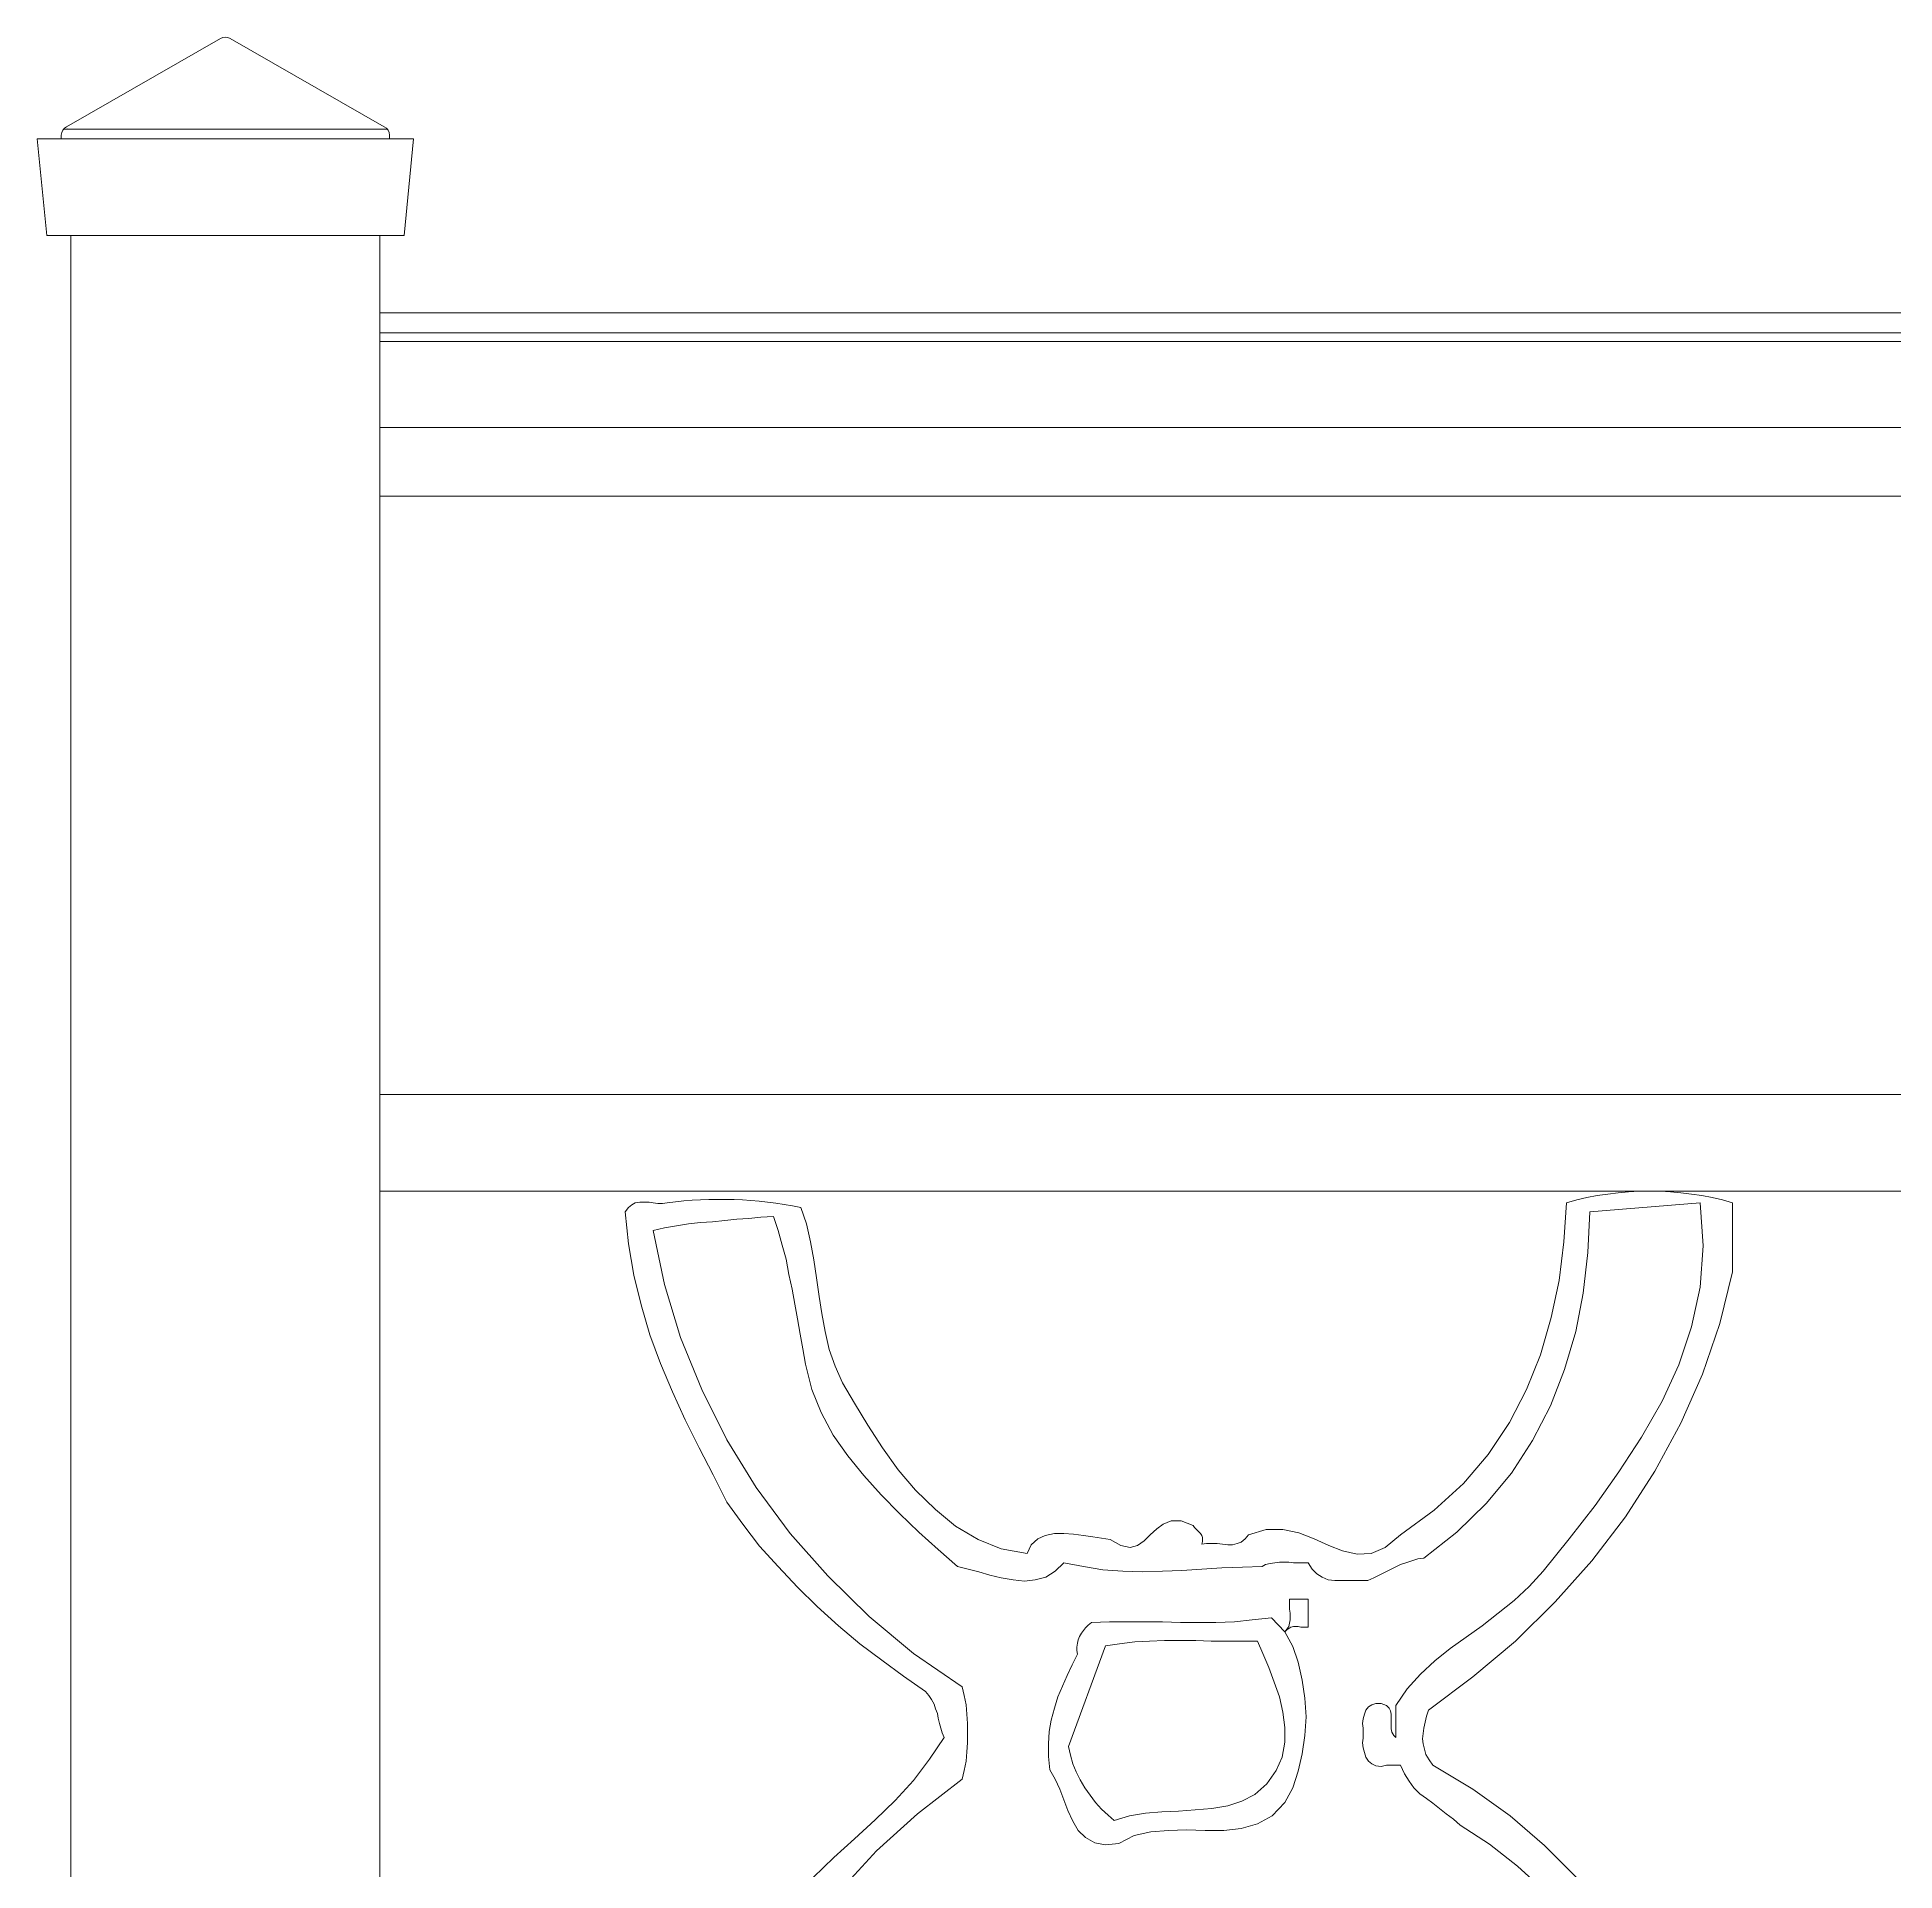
# Model space of a CAD drawing. Header units: millimetres. Extents: x -102 to 1947, y 0 to 1377.
# Drawn here: x -82.5 to 225.7, y 1072.8 to 1377 of the extents above; entities that cross this region are included whole.
import ezdxf

# ---------------------------------------------------------------- set-up
doc = ezdxf.new("R2010")
doc.units = ezdxf.units.MM
doc.layers.add('ceco.net 341', color=7, linetype='Continuous', lineweight=5)

# ---------------------------------------------------------------- blocks, each defined once
blk = doc.blocks.new('A$C00E300AF')
for p, q in [((-223.77, 1577.72), (-223.77, 1578.82)), ((-223.77, 1578.82), (-217.6, 1578.82)), ((-217.6, 1578.82), (-217.6, 1569.56)), ((-242.06, 1571.33), (-236.11, 1571.99)), ((-236.11, 1571.99), (-229.72, 1572.65)), ((-229.72, 1572.65), (-225.31, 1568.02)), ((-223.77, 1576.62), (-223.77, 1577.72)), ((-223.77, 1575.51), (-223.77, 1576.62)), ((-223.55, 1574.19), (-223.77, 1575.51)), ((-223.77, 1570.89), (-223.55, 1571.99)), ((-223.55, 1573.09), (-223.55, 1574.19)), ((-223.55, 1571.99), (-223.55, 1573.09)), ((-293.84, 1565.38), (-293.4, 1566.48)), ((-293.4, 1566.48), (-292.74, 1567.58)), ((-292.74, 1567.58), (-292.08, 1568.46)), ((-292.08, 1568.46), (-291.42, 1569.34)), ((-291.42, 1569.34), (-290.54, 1570.23)), ((-290.54, 1570.23), (-289.44, 1571.11)), ((-289.44, 1571.11), (-283.49, 1571.33)), ((-283.49, 1571.33), (-277.54, 1571.33)), ((-277.54, 1571.33), (-271.59, 1571.33)), ((-271.59, 1571.33), (-265.86, 1571.33)), ((-265.86, 1571.33), (-259.91, 1571.11)), ((-259.91, 1571.11), (-254.18, 1571.11)), ((-254.18, 1571.11), (-248.23, 1571.11)), ((-248.23, 1571.11), (-242.06, 1571.33)), ((-225.31, 1568.02), (-224.65, 1568.9)), ((-224.65, 1568.68), (-225.31, 1568.02)), ((-225.31, 1568.02), (-222.67, 1563.17)), ((-224.65, 1568.9), (-223.99, 1569.78)), ((-223.99, 1569.12), (-224.65, 1568.68)), ((-223.99, 1569.78), (-223.77, 1570.89)), ((-223.33, 1569.56), (-223.99, 1569.12)), ((-222.45, 1569.78), (-223.33, 1569.56)), ((-221.78, 1569.78), (-222.45, 1569.78)), ((-220.9, 1569.78), (-221.78, 1569.78)), ((-220.02, 1569.56), (-220.9, 1569.78)), ((-219.14, 1569.56), (-220.02, 1569.56)), ((-218.26, 1569.56), (-219.14, 1569.56)), ((-217.6, 1569.56), (-218.26, 1569.56)), ((-295.83, 1557), (-294.06, 1560.53)), ((-294.28, 1562.95), (-294.06, 1564.28)), ((-294.28, 1561.85), (-294.28, 1562.95)), ((-294.06, 1560.53), (-294.28, 1561.85)), ((-294.06, 1564.28), (-293.84, 1565.38)), ((-222.67, 1563.17), (-220.9, 1557.89)), ((-299.13, 1549.95), (-297.59, 1553.48)), ((-297.59, 1553.48), (-295.83, 1557)), ((-220.9, 1557.89), (-219.58, 1551.94)), ((-300.67, 1546.43), (-299.13, 1549.95)), ((-219.58, 1551.94), (-218.7, 1545.99)), ((-302.88, 1538.71), (-301.78, 1542.68)), ((-301.78, 1542.68), (-300.67, 1546.43)), ((-218.7, 1545.99), (-218.26, 1539.82)), ((-303.76, 1530.78), (-303.54, 1534.97)), ((-303.54, 1534.97), (-302.88, 1538.71)), ((-218.26, 1539.82), (-218.7, 1533.65)), ((-303.76, 1526.59), (-303.76, 1530.78)), ((-218.7, 1533.65), (-219.58, 1527.48)), ((-303.32, 1522.19), (-303.76, 1526.59)), ((-219.58, 1527.48), (-220.9, 1521.75)), ((-301.56, 1519.1), (-303.32, 1522.19)), ((-300.01, 1515.8), (-301.56, 1519.1)), ((-222.67, 1516.24), (-225.31, 1511.39)), ((-220.9, 1521.75), (-222.67, 1516.24)), ((-298.69, 1512.27), (-300.01, 1515.8)), ((-297.37, 1508.74), (-298.69, 1512.27)), ((-225.31, 1511.39), (-229.5, 1506.98)), ((-295.61, 1505.22), (-297.37, 1508.74)), ((-293.84, 1502.13), (-295.61, 1505.22)), ((-234.35, 1504.34), (-239.85, 1502.79)), ((-229.5, 1506.98), (-234.35, 1504.34)), ((-291.42, 1499.71), (-293.84, 1502.13)), ((-288.33, 1497.95), (-291.42, 1499.71)), ((-284.81, 1497.29), (-288.33, 1497.95)), ((-280.4, 1497.73), (-284.81, 1497.29)), ((-275.33, 1500.37), (-280.4, 1497.73)), ((-269.82, 1501.69), (-275.33, 1500.37)), ((-263.87, 1502.13), (-269.82, 1501.69)), ((-257.92, 1502.35), (-263.87, 1502.13)), ((-251.75, 1502.13), (-257.92, 1502.35)), ((-245.58, 1502.13), (-251.75, 1502.13)), ((-239.85, 1502.79), (-245.58, 1502.13))]:
    blk.add_line(p, q)
for centre, radius, start, end in [((-104.33, 1613.57), 100.65, 74.11708, 105.88292), ((-412.81, 1574.28), 137.21, 78.71141, 97.29945)]:
    blk.add_arc(centre, radius, start, end)
at = {"layer": 'ceco.net 341'}
for p, q in [((-443.03, 1708.83), (-444.13, 1707.29)), ((-444.13, 1707.29), (-443.03, 1696.71)), ((-441.93, 1709.71), (-443.03, 1708.83)), ((-440.82, 1710.38), (-441.93, 1709.71)), ((-439.28, 1710.6), (-440.82, 1710.38)), ((-437.74, 1710.6), (-439.28, 1710.6)), ((-436.2, 1710.6), (-437.74, 1710.6)), ((-434.87, 1710.38), (-436.2, 1710.6)), ((-433.33, 1710.16), (-434.87, 1710.38)), ((-431.79, 1710.16), (-433.33, 1710.16)), ((-430.25, 1710.38), (-431.79, 1710.16)), ((-383.97, 1703.32), (-385.95, 1708.83)), ((-131.88, 1710.38), (-132.76, 1697.37)), ((-124.83, 1693.85), (-124.16, 1707.29)), ((-124.16, 1707.29), (-87.58, 1710.38)), ((-87.58, 1710.38), (-86.48, 1696.05)), ((-76.79, 1687.46), (-76.79, 1710.38)), ((-434.87, 1701.12), (-431.13, 1702)), ((-431.13, 1683.27), (-434.87, 1701.12)), ((-431.13, 1702), (-427.16, 1702.66)), ((-427.16, 1702.66), (-423.2, 1703.32)), ((-423.2, 1703.32), (-419.23, 1703.77)), ((-419.23, 1703.77), (-415.26, 1703.99)), ((-415.26, 1703.99), (-411.08, 1704.43)), ((-411.08, 1704.43), (-407.11, 1704.87)), ((-407.11, 1704.87), (-403.14, 1705.09)), ((-403.14, 1705.09), (-399.18, 1705.53)), ((-399.18, 1705.53), (-394.99, 1705.75)), ((-394.99, 1705.75), (-393.45, 1701.12)), ((-393.45, 1701.12), (-392.12, 1696.27)), ((-382.65, 1697.37), (-383.97, 1703.32)), ((-443.03, 1696.71), (-441.27, 1686.36)), ((-392.12, 1696.27), (-390.8, 1691.65)), ((-381.55, 1691.42), (-382.65, 1697.37)), ((-132.76, 1697.37), (-134.3, 1684.59)), ((-86.48, 1696.05), (-87.58, 1682.39)), ((-390.8, 1691.65), (-389.92, 1686.58)), ((-380.67, 1685.48), (-381.55, 1691.42)), ((-126.37, 1680.41), (-124.83, 1693.85)), ((-441.27, 1686.36), (-438.84, 1676.44)), ((-425.84, 1665.64), (-431.13, 1683.27)), ((-389.92, 1686.58), (-388.82, 1681.73)), ((-379.78, 1679.3), (-380.67, 1685.48)), ((-134.3, 1684.59), (-136.94, 1672.25)), ((-80.97, 1670.27), (-76.79, 1687.46)), ((-438.84, 1676.44), (-435.98, 1666.52)), ((-388.82, 1681.73), (-387.94, 1676.66)), ((-387.94, 1676.66), (-387.06, 1671.81)), ((-378.9, 1673.58), (-379.78, 1679.3)), ((-128.79, 1667.63), (-126.37, 1680.41)), ((-87.58, 1682.39), (-90.45, 1669.17)), ((-387.06, 1671.81), (-386.17, 1666.74)), ((-377.8, 1667.63), (-378.9, 1673.58)), ((-136.94, 1672.25), (-140.47, 1659.91)), ((-86.7, 1653.52), (-80.97, 1670.27)), ((-435.98, 1666.52), (-432.45, 1657.05)), ((-418.79, 1648.45), (-425.84, 1665.64)), ((-386.17, 1666.74), (-385.29, 1661.9)), ((-376.48, 1661.68), (-377.8, 1667.63)), ((-132.54, 1655.07), (-128.79, 1667.63)), ((-90.45, 1669.17), (-94.64, 1656.61)), ((-385.29, 1661.9), (-384.41, 1656.83)), ((-374.5, 1656.17), (-376.48, 1661.68)), ((-140.47, 1659.91), (-145.1, 1648.45)), ((-432.45, 1657.05), (-428.48, 1647.57)), ((-384.41, 1656.83), (-382.21, 1648.45)), ((-372.07, 1650.66), (-374.5, 1656.17)), ((-137.17, 1642.95), (-132.54, 1655.07)), ((-94.64, 1656.61), (-100.14, 1644.49)), ((-93.97, 1637.22), (-86.7, 1653.52)), ((-428.48, 1647.57), (-424.3, 1638.32)), ((-410.41, 1631.71), (-418.79, 1648.45)), ((-382.21, 1648.45), (-379.12, 1640.74)), ((-368.11, 1643.83), (-372.07, 1650.66)), ((-145.1, 1648.45), (-150.83, 1637.44)), ((-379.12, 1640.74), (-375.16, 1633.25)), ((-363.7, 1636.55), (-368.11, 1643.83)), ((-143.12, 1631.49), (-137.17, 1642.95)), ((-100.14, 1644.49), (-106.98, 1632.59)), ((-424.3, 1638.32), (-419.67, 1629.06)), ((-358.85, 1629.06), (-363.7, 1636.55)), ((-150.83, 1637.44), (-157.88, 1626.86)), ((-102.57, 1621.35), (-93.97, 1637.22)), ((-419.67, 1629.06), (-415.04, 1620.03)), ((-400.72, 1615.84), (-410.41, 1631.71)), ((-375.16, 1633.25), (-370.31, 1626.42)), ((-353.56, 1621.79), (-358.85, 1629.06)), ((-150.17, 1620.69), (-143.12, 1631.49)), ((-106.98, 1632.59), (-114.47, 1621.13)), ((-370.31, 1626.42), (-365.02, 1619.81)), ((-347.83, 1614.96), (-353.56, 1621.79)), ((-157.88, 1626.86), (-166.03, 1617.16)), ((-114.47, 1621.13), (-122.4, 1609.89)), ((-112.26, 1606.14), (-102.57, 1621.35)), ((-415.04, 1620.03), (-410.41, 1610.99)), ((-389.48, 1600.64), (-400.72, 1615.84)), ((-365.02, 1619.81), (-359.29, 1613.42)), ((-341.22, 1608.57), (-347.83, 1614.96)), ((-166.03, 1617.16), (-175.73, 1608.35)), ((-158.54, 1610.55), (-150.17, 1620.69)), ((-410.41, 1610.99), (-405.13, 1603.72)), ((-359.29, 1613.42), (-353.12, 1607.25)), ((-168.24, 1601.08), (-158.54, 1610.55)), ((-122.4, 1609.89), (-131, 1598.87)), ((-405.13, 1603.72), (-399.62, 1596.45)), ((-353.12, 1607.25), (-346.73, 1601.08)), ((-334.61, 1603.06), (-341.22, 1608.57)), ((-327.12, 1598.65), (-334.61, 1603.06)), ((-265.64, 1603.72), (-267.84, 1602.18)), ((-262.99, 1604.82), (-265.64, 1603.72)), ((-259.69, 1604.82), (-262.99, 1604.82)), ((-255.72, 1603.28), (-259.69, 1604.82)), ((-255.28, 1602.62), (-255.72, 1603.28)), ((-254.84, 1602.18), (-255.28, 1602.62)), ((-175.73, 1608.35), (-186.97, 1600.19)), ((-123.5, 1591.6), (-112.26, 1606.14)), ((-399.62, 1596.45), (-393.45, 1589.62)), ((-376.92, 1586.53), (-389.48, 1600.64)), ((-346.73, 1601.08), (-340.34, 1595.35)), ((-319.4, 1595.57), (-327.12, 1598.65)), ((-309.49, 1596.89), (-310.81, 1594.02)), ((-307.29, 1598.87), (-309.49, 1596.89)), ((-304.86, 1599.97), (-307.29, 1598.87)), ((-301.78, 1600.64), (-304.86, 1599.97)), ((-298.69, 1600.64), (-301.78, 1600.64)), ((-295.39, 1600.42), (-298.69, 1600.64)), ((-292.08, 1599.97), (-295.39, 1600.42)), ((-288.99, 1599.53), (-292.08, 1599.97)), ((-286.13, 1599.09), (-288.99, 1599.53)), ((-283.27, 1598.65), (-286.13, 1599.09)), ((-279.74, 1596.67), (-283.27, 1598.65)), ((-276.65, 1596.01), (-279.74, 1596.67)), ((-274.23, 1596.67), (-276.65, 1596.01)), ((-272.03, 1598.21), (-274.23, 1596.67)), ((-270.04, 1600.19), (-272.03, 1598.21)), ((-267.84, 1602.18), (-270.04, 1600.19)), ((-254.4, 1601.74), (-254.84, 1602.18)), ((-253.74, 1601.08), (-254.4, 1601.74)), ((-253.3, 1600.64), (-253.74, 1601.08)), ((-252.86, 1599.97), (-253.3, 1600.64)), ((-252.64, 1599.31), (-252.86, 1599.97)), ((-252.86, 1597.11), (-252.64, 1597.99)), ((-251.31, 1597.33), (-252.86, 1597.11)), ((-252.64, 1598.65), (-252.64, 1599.31)), ((-252.64, 1597.99), (-252.64, 1598.65)), ((-249.55, 1597.33), (-251.31, 1597.33)), ((-247.79, 1597.33), (-249.55, 1597.33)), ((-246.02, 1597.11), (-247.79, 1597.33)), ((-244.26, 1596.89), (-246.02, 1597.11)), ((-242.72, 1596.89), (-244.26, 1596.89)), ((-241.18, 1597.33), (-242.72, 1596.89)), ((-239.85, 1597.77), (-241.18, 1597.33)), ((-238.53, 1598.87), (-239.85, 1597.77)), ((-237.43, 1600.19), (-238.53, 1598.87)), ((-231.48, 1601.96), (-237.43, 1600.19)), ((-225.97, 1601.96), (-231.48, 1601.96)), ((-220.68, 1600.86), (-225.97, 1601.96)), ((-215.61, 1598.87), (-220.68, 1600.86)), ((-210.77, 1596.67), (-215.61, 1598.87)), ((-206.14, 1594.91), (-210.77, 1596.67)), ((-186.97, 1600.19), (-192.04, 1596.01)), ((-179.25, 1592.48), (-168.24, 1601.08)), ((-131, 1598.87), (-139.59, 1588.07)), ((-340.34, 1595.35), (-333.95, 1589.62)), ((-310.81, 1594.02), (-319.4, 1595.57)), ((-301.56, 1588.07), (-298.69, 1590.94)), ((-298.69, 1590.94), (-292.08, 1589.62)), ((-232.8, 1589.62), (-231.7, 1590.28)), ((-231.7, 1590.28), (-230.16, 1590.72)), ((-230.16, 1590.72), (-228.62, 1590.94)), ((-228.62, 1590.94), (-227.07, 1591.16)), ((-227.07, 1591.16), (-225.53, 1591.16)), ((-225.53, 1591.16), (-223.99, 1591.16)), ((-223.99, 1591.16), (-222.45, 1590.94)), ((-222.45, 1590.94), (-220.68, 1590.94)), ((-220.68, 1590.94), (-219.14, 1590.94)), ((-219.14, 1590.94), (-217.6, 1590.94)), ((-217.6, 1590.94), (-216.28, 1588.74)), ((-201.29, 1593.8), (-206.14, 1594.91)), ((-196.66, 1594.02), (-201.29, 1593.8)), ((-192.04, 1596.01), (-196.66, 1594.02)), ((-188.73, 1589.4), (-186.97, 1590.28)), ((-186.97, 1590.28), (-185.2, 1590.94)), ((-185.2, 1590.94), (-183.22, 1591.6)), ((-183.22, 1591.6), (-181.24, 1592.26)), ((-181.24, 1592.26), (-179.25, 1592.48)), ((-135.62, 1577.94), (-123.5, 1591.6)), ((-393.45, 1589.62), (-387.06, 1582.79)), ((-363.26, 1573.09), (-376.92, 1586.53)), ((-333.95, 1589.62), (-330.42, 1588.74)), ((-330.42, 1588.74), (-326.9, 1587.85)), ((-326.9, 1587.85), (-323.15, 1586.75)), ((-323.15, 1586.75), (-319.4, 1585.87)), ((-319.4, 1585.87), (-315.44, 1585.21)), ((-315.44, 1585.21), (-311.69, 1584.77)), ((-311.69, 1584.77), (-308.17, 1585.21)), ((-308.17, 1585.21), (-304.64, 1586.09)), ((-304.64, 1586.09), (-301.56, 1588.07)), ((-292.08, 1589.62), (-285.69, 1588.52)), ((-285.69, 1588.52), (-279.08, 1588.07)), ((-279.08, 1588.07), (-272.47, 1587.85)), ((-272.47, 1587.85), (-265.86, 1588.07)), ((-265.86, 1588.07), (-259.47, 1588.3)), ((-259.47, 1588.3), (-252.86, 1588.74)), ((-252.86, 1588.74), (-246.24, 1589.18)), ((-246.24, 1589.18), (-239.41, 1589.4)), ((-239.41, 1589.4), (-232.8, 1589.62)), ((-216.28, 1588.74), (-214.73, 1587.19)), ((-214.73, 1587.19), (-212.97, 1586.09)), ((-212.97, 1586.09), (-210.99, 1585.21)), ((-210.99, 1585.21), (-208.78, 1584.99)), ((-208.78, 1584.99), (-206.58, 1584.99)), ((-206.58, 1584.99), (-204.38, 1584.99)), ((-204.38, 1584.99), (-202.17, 1584.99)), ((-202.17, 1584.99), (-199.97, 1584.99)), ((-199.97, 1584.99), (-197.76, 1584.99)), ((-197.76, 1584.99), (-195.78, 1585.87)), ((-195.78, 1585.87), (-194.02, 1586.75)), ((-194.02, 1586.75), (-192.26, 1587.63)), ((-192.26, 1587.63), (-190.49, 1588.52)), ((-190.49, 1588.52), (-188.73, 1589.4)), ((-139.59, 1588.07), (-144.22, 1583.01)), ((-387.06, 1582.79), (-380.45, 1576.4)), ((-149.29, 1578.38), (-154.57, 1574.19)), ((-144.22, 1583.01), (-149.29, 1578.38)), ((-148.84, 1564.94), (-135.62, 1577.94)), ((-380.45, 1576.4), (-373.39, 1570.01)), ((-348.49, 1560.75), (-363.26, 1573.09)), ((-154.57, 1574.19), (-159.86, 1570.01)), ((-373.39, 1570.01), (-366.34, 1564.06)), ((-165.15, 1566.26), (-170.44, 1562.51)), ((-159.86, 1570.01), (-165.15, 1566.26)), ((-366.34, 1564.06), (-359.07, 1558.55)), ((-332.41, 1549.73), (-348.49, 1560.75)), ((-297.15, 1529.9), (-284.81, 1563.39)), ((-284.81, 1563.39), (-280.18, 1564.06)), ((-280.18, 1564.06), (-275.11, 1564.72)), ((-275.11, 1564.72), (-270.26, 1564.94)), ((-270.26, 1564.94), (-265.2, 1565.16)), ((-265.2, 1565.16), (-260.13, 1565.16)), ((-260.13, 1565.16), (-254.84, 1565.16)), ((-254.84, 1565.16), (-249.77, 1564.94)), ((-249.77, 1564.94), (-244.7, 1564.94)), ((-244.7, 1564.94), (-239.41, 1564.94)), ((-239.41, 1564.94), (-234.35, 1564.94)), ((-234.35, 1564.94), (-232.58, 1560.75)), ((-232.58, 1560.75), (-230.6, 1556.12)), ((-170.44, 1562.51), (-175.51, 1558.33)), ((-162.95, 1553.04), (-148.84, 1564.94)), ((-359.07, 1558.55), (-351.8, 1553.26)), ((-351.8, 1553.26), (-344.53, 1548.19)), ((-230.6, 1556.12), (-228.84, 1551.27)), ((-180.36, 1553.92), (-184.76, 1549.07)), ((-175.51, 1558.33), (-180.36, 1553.92)), ((-344.53, 1548.19), (-343.42, 1546.87)), ((-331.75, 1546.87), (-332.41, 1549.73)), ((-228.84, 1551.27), (-227.07, 1546.43)), ((-184.76, 1549.07), (-188.51, 1543.56)), ((-177.71, 1542.02), (-162.95, 1553.04)), ((-343.42, 1546.87), (-342.54, 1545.54)), ((-342.54, 1545.54), (-341.66, 1544)), ((-341.66, 1544), (-341.22, 1542.46)), ((-341.22, 1542.46), (-340.56, 1540.92)), ((-340.56, 1540.92), (-340.34, 1539.37)), ((-331.08, 1543.78), (-331.75, 1546.87)), ((-330.86, 1540.7), (-331.08, 1543.78)), ((-227.07, 1546.43), (-225.97, 1541.36)), ((-225.97, 1541.36), (-225.31, 1536.29)), ((-198.43, 1542.02), (-198.87, 1540.7)), ((-197.54, 1543.12), (-198.43, 1542.02)), ((-196.44, 1543.78), (-197.54, 1543.12)), ((-195.12, 1544.22), (-196.44, 1543.78)), ((-193.36, 1544.22), (-195.12, 1544.22)), ((-191.59, 1543.56), (-193.36, 1544.22)), ((-190.71, 1542.68), (-191.59, 1543.56)), ((-190.27, 1541.8), (-190.71, 1542.68)), ((-190.05, 1540.7), (-190.27, 1541.8)), ((-188.51, 1543.56), (-188.51, 1532.98)), ((-178.37, 1540.04), (-177.71, 1542.02)), ((-340.34, 1539.37), (-339.9, 1537.61)), ((-339.9, 1537.61), (-339.46, 1536.07)), ((-339.46, 1536.07), (-339.02, 1534.53)), ((-330.64, 1537.61), (-330.86, 1540.7)), ((-330.64, 1534.53), (-330.64, 1537.61)), ((-225.31, 1536.29), (-225.31, 1531.44)), ((-199.31, 1539.15), (-199.53, 1537.61)), ((-199.53, 1537.61), (-199.31, 1536.07)), ((-198.87, 1540.7), (-199.31, 1539.15)), ((-199.31, 1536.07), (-199.31, 1534.53)), ((-190.05, 1539.6), (-190.05, 1540.7)), ((-190.05, 1538.27), (-190.05, 1539.6)), ((-190.05, 1536.95), (-190.05, 1538.27)), ((-190.05, 1535.85), (-190.05, 1536.95)), ((-189.83, 1534.75), (-190.05, 1535.85)), ((-189.17, 1533.65), (-189.83, 1534.75)), ((-179.47, 1534.31), (-179.25, 1536.07)), ((-179.25, 1536.07), (-178.81, 1538.05)), ((-178.81, 1538.05), (-178.37, 1540.04)), ((-338.36, 1532.98), (-343.2, 1525.71)), ((-339.02, 1534.53), (-338.36, 1532.98)), ((-330.86, 1528.14), (-330.64, 1531.22)), ((-330.64, 1531.22), (-330.64, 1534.53)), ((-296.49, 1527.03), (-297.15, 1529.9)), ((-225.31, 1531.44), (-226.19, 1526.37)), ((-199.31, 1532.76), (-199.53, 1531.22)), ((-199.53, 1531.22), (-199.31, 1529.46)), ((-199.31, 1534.53), (-199.31, 1532.76)), ((-199.31, 1529.46), (-198.87, 1527.92)), ((-188.51, 1532.98), (-189.17, 1533.65)), ((-179.7, 1532.54), (-179.47, 1534.31)), ((-179.47, 1530.78), (-179.7, 1532.54)), ((-179.03, 1529.02), (-179.47, 1530.78)), ((-178.59, 1527.25), (-179.03, 1529.02)), ((-343.2, 1525.71), (-348.49, 1518.66)), ((-331.75, 1521.97), (-331.08, 1525.05)), ((-331.08, 1525.05), (-330.86, 1528.14)), ((-295.61, 1524.17), (-296.49, 1527.03)), ((-294.5, 1521.53), (-295.61, 1524.17)), ((-226.19, 1526.37), (-228.17, 1521.97)), ((-198.87, 1527.92), (-198.43, 1526.37)), ((-198.43, 1526.37), (-197.54, 1525.05)), ((-197.54, 1525.05), (-196.44, 1524.17)), ((-196.44, 1524.17), (-195.12, 1523.51)), ((-195.12, 1523.51), (-193.36, 1523.29)), ((-193.36, 1523.29), (-191.59, 1523.73)), ((-191.59, 1523.73), (-186.97, 1523.73)), ((-186.97, 1523.73), (-185.65, 1520.86)), ((-177.49, 1525.49), (-178.59, 1527.25)), ((-176.17, 1523.73), (-177.49, 1525.49)), ((-162.95, 1515.8), (-176.17, 1523.73)), ((-348.49, 1518.66), (-354.66, 1512.05)), ((-347.17, 1507.64), (-332.41, 1519.1)), ((-332.41, 1519.1), (-331.75, 1521.97)), ((-293.18, 1518.88), (-294.5, 1521.53)), ((-291.64, 1516.24), (-293.18, 1518.88)), ((-289.88, 1513.81), (-291.64, 1516.24)), ((-231.26, 1517.56), (-235.23, 1514.03)), ((-228.17, 1521.97), (-231.26, 1517.56)), ((-185.65, 1520.86), (-184.1, 1518.44)), ((-184.1, 1518.44), (-182.56, 1516.24)), ((-182.56, 1516.24), (-180.58, 1514.25)), ((-354.66, 1512.05), (-361.27, 1505.66)), ((-288.11, 1511.39), (-289.88, 1513.81)), ((-286.13, 1509.19), (-288.11, 1511.39)), ((-244.26, 1510.29), (-249.55, 1509.41)), ((-239.63, 1511.83), (-244.26, 1510.29)), ((-235.23, 1514.03), (-239.63, 1511.83)), ((-180.58, 1514.25), (-178.37, 1512.71)), ((-178.37, 1512.71), (-176.17, 1511.17)), ((-176.17, 1511.17), (-173.97, 1509.41)), ((-150.61, 1506.98), (-162.95, 1515.8)), ((-361.27, 1505.66), (-368.11, 1499.27)), ((-360.83, 1495.3), (-347.17, 1507.64)), ((-283.93, 1507.2), (-286.13, 1509.19)), ((-281.94, 1505.44), (-283.93, 1507.2)), ((-276.88, 1506.98), (-281.94, 1505.44)), ((-271.59, 1507.86), (-276.88, 1506.98)), ((-266.08, 1508.3), (-271.59, 1507.86)), ((-260.57, 1508.52), (-266.08, 1508.3)), ((-255.06, 1508.96), (-260.57, 1508.52)), ((-249.55, 1509.41), (-255.06, 1508.96)), ((-173.97, 1509.41), (-171.76, 1507.64)), ((-171.76, 1507.64), (-169.34, 1505.88)), ((-169.34, 1505.88), (-167.13, 1503.9)), ((-167.13, 1503.9), (-157.44, 1497.51)), ((-139.15, 1497.07), (-150.61, 1506.98)), ((-368.11, 1499.27), (-374.94, 1493.1)), ((-374.94, 1493.1), (-381.77, 1486.49)), ((-372.95, 1482.08), (-360.83, 1495.3)), ((-157.44, 1497.51), (-148.18, 1490.23)), ((-128.57, 1486.49), (-139.15, 1497.07)), ((-148.18, 1490.23), (-139.37, 1482.3))]:
    blk.add_line(p, q, dxfattribs=at)
blk = doc.blocks.new('w341a')
at = {"layer": 'ceco.net 341', "lineweight": 5}
for p, q in [((-52.04, 1376.8), (-77.59, 1362.14)), ((-24.9, 1362.14), (-50.45, 1376.8)), ((-80.87, 1344.11), (-82.48, 1360.13)), ((-20.02, 1360.13), (-82.48, 1360.13)), ((-78.47, 1360.13), (-78.47, 1360.75)), ((-24.37, 1361.73), (-78.12, 1361.73)), ((-24.02, 1360.13), (-24.02, 1360.75)), ((-21.62, 1344.11), (-20.02, 1360.13)), ((-21.62, 1344.11), (-80.87, 1344.11)), ((-76.87, 255.11), (-76.87, 1344.11)), ((-76.87, 1344.11), (-25.62, 1344.11)), ((-76.87, 1344.11), (-25.62, 1344.11)), ((-25.62, 1344.11), (-25.62, 255.11)), ((-25.62, 1331.3), (1870.52, 1331.3)), ((-25.62, 1327.97), (1870.52, 1327.97)), ((-25.62, 1326.54), (1870.52, 1326.54)), ((-25.62, 1312.26), (1870.52, 1312.26)), ((-25.62, 1300.89), (1870.52, 1300.89)), ((1870.52, 1201.59), (-25.62, 1201.59)), ((1870.52, 1185.58), (-25.62, 1185.58))]:
    blk.add_line(p, q, dxfattribs=at)
blk.add_circle((-77.41, 1361.76), 0.0201, dxfattribs=at)
for centre, radius, start, end in [((-51.25, 1375.41), 1.6, 60.155, 119.845), ((-76.93, 1360.75), 1.54, 115.2011, 180), ((-25.56, 1360.75), 1.54, 0, 64.7989)]:
    blk.add_arc(centre, radius, start, end, dxfattribs=at)
at = {"layer": 'ceco.net 341', "xscale": 0.5, "yscale": 0.5, "zscale": 0.5}
blk.add_blockref('A$C00E300AF', (237.16, 328.47), dxfattribs=at)
at = {"layer": 'ceco.net 341', "lineweight": 5}
blk.add_text('PROPRIETARY DESIGN OF ALLOY CASTING C COPYRIGHT 1999', height=0.0256, dxfattribs=at).set_placement((-77.78, 1361.75))

msp = doc.modelspace()

# ---------------------------------------------------------------- block references
msp.add_blockref('w341a', (0, 0))

doc.saveas('drawing.dxf')
